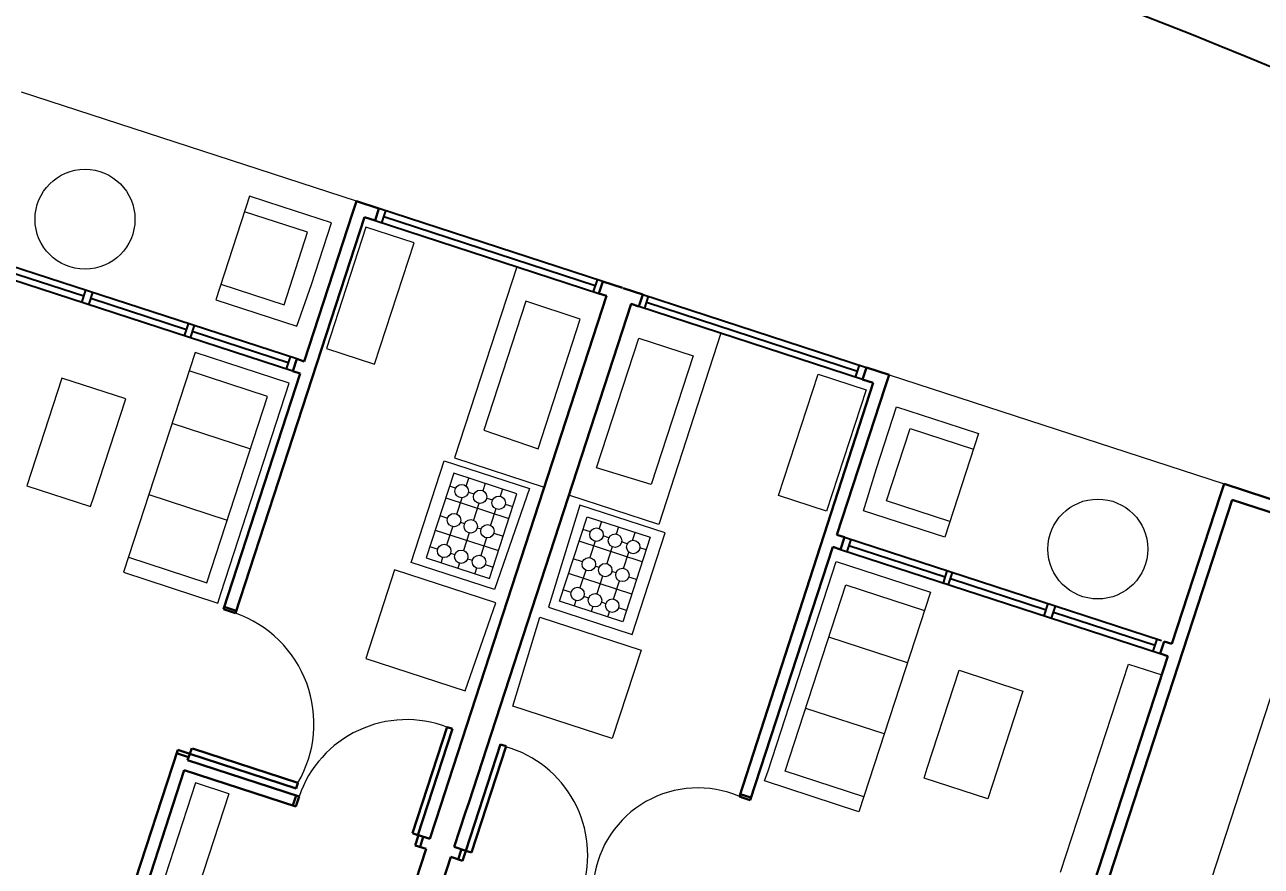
# Model space of a CAD drawing. Header units: metres. Extents: x 329311 to 330425, y 7396637 to 7397287.
# Drawn here: x 329828.18 to 329835.06, y 7397025.17 to 7397029.86 of the extents above; entities that cross this region are included whole.
import ezdxf

# ---------------------------------------------------------------- set-up
doc = ezdxf.new("R2010")
doc.units = ezdxf.units.M
doc.linetypes.add('CACHE2', pattern=[4.7625, 3.175, -1.5875])
doc.layers.get('0').update_dxf_attribs({"lineweight": 18})
for name, color, linetype, lineweight in [('AXES+POTEAUX', 6, 'CACHE2', 13), ('JANELAS', 5, 'Continuous', 25), ('layout', 253, 'Continuous', 13), ('LINHAFINA', 7, 'Continuous', 15), ('LINHAGROSSA', 7, 'Continuous', 30), ('PA6_TEXTO', 3, 'Continuous', 18)]:
    doc.layers.add(name, color=color, linetype=linetype, lineweight=lineweight)
doc.layers.add('VEGETAIS', color=3, linetype='Continuous')
doc.styles.add('200 Médio', font='arial.ttf', dxfattribs={"height": 0.75})
doc.styles.add('ARIAL', font='ARIAL', dxfattribs={"height": 0.2})
doc.dimstyles.new('AQ250', dxfattribs={"dimscale": 10, "dimtxt": 0.05, "dimasz": 0.03, "dimexe": 0.03, "dimexo": 0.025, "dimgap": 0.025, "dimtad": 1, "dimzin": 0, "dimdsep": 46, "dimtxsty": 'ARIAL', "dimblk": 'ARCHTICK', "dimcen": 0.09, "dimdle": 0.03, "dimclrt": 7, "dimadec": 0, "dimazin": 0, "dimtfac": 1, "dimtix": 1, "dimtmove": 2, "dimatfit": 3, "dimldrblk": 'OPEN90', "dimfxl": 1, "dimtvp": 1, "dimtolj": 1, "dimtzin": 0, "dimarcsym": 0})
pattern_1 = [(341.96263, (329827.33868, 7397103.38185), (0.0540704, 0.16604302), [0.127, -0.047625]), (71.96263, (329827.33868, 7397103.38185), (-0.16604302, 0.0540704), [0.127, -0.047625])]

# ---------------------------------------------------------------- blocks, each defined once
blk = doc.blocks.new('_ArchTick')
at = {"color": 0, "linetype": 'ByBlock', "const_width": 0.15}
blk.add_lwpolyline([(-0.5, -0.5), (0.5, 0.5)], dxfattribs=at)
blk = doc.blocks.new('*D14')
at = {"layer": 'Defpoints', "color": 0, "transparency": 16777216}
for p in [(329835.2333, 7397102.4533), (329808.0912, 7397027.1536), (329810.4416, 7397026.3875)]:
    blk.add_point(p, dxfattribs=at)
at = {"layer": 'PA6_TEXTO', "color": 0, "lineweight": -2, "transparency": 16777216}
for p, q in [((329832.9758, 7397103.5046), (329807.9982, 7397026.8683)), ((329834.9956, 7397102.5308), (329832.5977, 7397103.3123)), ((329810.2039, 7397026.465), (329807.806, 7397027.2465))]:
    blk.add_line(p, q, dxfattribs=at)
at = {"layer": 'PA6_TEXTO', "color": 0, "lineweight": -2, "transparency": 16777216, "xscale": 0.3, "yscale": 0.3, "zscale": 0.3}
for p, rotation in [((329832.8829, 7397103.2194), 71.94796434931555), ((329808.0912, 7397027.1536), 251.9479643493156)]:
    blk.add_blockref('_ArchTick', p, dxfattribs=dict(at, rotation=rotation))
at = {"layer": 'PA6_TEXTO', "color": 7, "transparency": 16777216, "insert": (329819.8853, 7397065.3826), "char_height": 0.75, "attachment_point": 5, "rotation": 71.94796, "style": '200 Médio'}
blk.add_mtext('\\A1;80.00', dxfattribs=at)
blk = doc.blocks.new('_Open90')
at = {"color": 0, "linetype": 'ByBlock', "lineweight": -2}
for p, q in [((-0.5, 0.5), (0, 0)), ((0, 0), (-1, 0)), ((0, 0), (-0.5, -0.5))]:
    blk.add_line(p, q, dxfattribs=at)
blk = doc.blocks.new('*D15')
at = {"layer": 'Defpoints', "color": 0, "transparency": 16777216}
for p in [(329810.4416, 7397026.3875), (329868.8226, 7397007.3763), (329868.3823, 7397006.0244)]:
    blk.add_point(p, dxfattribs=at)
at = {"layer": 'PA6_TEXTO', "color": 0, "lineweight": -2, "transparency": 16777216}
for p, q in [((329810.3642, 7397026.1498), (329809.9085, 7397024.7504)), ((329809.7161, 7397025.1286), (329868.6676, 7397005.9315)), ((329868.7452, 7397007.1386), (329868.2895, 7397005.7392))]:
    blk.add_line(p, q, dxfattribs=at)
at = {"layer": 'PA6_TEXTO', "color": 0, "lineweight": -2, "transparency": 16777216, "xscale": 0.3, "yscale": 0.3, "zscale": 0.3}
for p, rotation in [((329810.0014, 7397025.0357), 161.9626347684521), ((329868.3823, 7397006.0244), 341.9626347684521)]:
    blk.add_blockref('_ArchTick', p, dxfattribs=dict(at, rotation=rotation))
at = {"layer": 'PA6_TEXTO', "color": 7, "transparency": 16777216, "insert": (329839.3878, 7397016.1319), "char_height": 0.75, "attachment_point": 5, "rotation": 341.96263, "style": '200 Médio'}
blk.add_mtext('\\A1;61.40', dxfattribs=at)

msp = doc.modelspace()

# ---------------------------------------------------------------- hatches: boundary and pattern name
at = {"layer": 'AXES+POTEAUX'}
h = msp.add_hatch(dxfattribs=at)
h.set_pattern_fill('ANGLE', color=253, scale=0.025)
h.set_pattern_definition(pattern_1)
edge = h.paths.add_edge_path()
edge.add_line((329826.7385, 7397041.2079), (329842.2426, 7397036.1779))
edge.add_line((329846.8442, 7397037.6251), (329826.8826, 7397044.0928))
edge.add_line((329826.7385, 7397041.2079), (329826.8826, 7397044.0928))
edge.add_line((329844.8123, 7397035.297), (329860.3047, 7397030.2222))
edge.add_line((329859.606, 7397032.0674), (329846.4153, 7397036.308))
edge.add_line((329845.088, 7397036.1686), (329844.8123, 7397035.297))
edge.add_line((329842.5027, 7397037.0002), (329845.088, 7397036.1686))
edge.add_line((329846.4153, 7397036.308), (329846.8442, 7397037.6251))
edge.add_line((329862.8868, 7397029.3806), (329868.6707, 7397027.4942))
edge.add_line((329868.6707, 7397027.4942), (329868.1393, 7397025.8622))
edge.add_line((329868.1393, 7397025.8622), (329869.8371, 7397025.3093))
edge.add_line((329869.8371, 7397025.3093), (329870.2976, 7397026.7236))
edge.add_line((329870.4296, 7397026.6807), (329870.9966, 7397028.5012))
edge.add_line((329870.9966, 7397028.5012), (329869.4474, 7397029.0057))
edge.add_line((329869.3891, 7397028.8268), (329864.8797, 7397030.2953))
edge.add_line((329864.8797, 7397030.2953), (329865.243, 7397031.6298))
edge.add_line((329865.243, 7397031.6298), (329860.0176, 7397033.3314))
edge.add_line((329860.0176, 7397033.3314), (329859.606, 7397032.0674))
edge.add_line((329860.3047, 7397030.2222), (329860.5922, 7397031.1312))
edge.add_line((329860.5922, 7397031.1312), (329863.1775, 7397030.2996))
edge.add_line((329863.1775, 7397030.2996), (329862.8868, 7397029.3806))
edge.add_line((329842.2426, 7397036.1779), (329842.5027, 7397037.0002))
edge.add_line((329869.4474, 7397029.0057), (329869.3891, 7397028.8268))
h = msp.add_hatch(dxfattribs=at)
h.set_pattern_fill('ANGLE', color=253, scale=0.025)
h.set_pattern_definition(pattern_1)
edge = h.paths.add_edge_path()
edge.add_line((329819.1935, 7397028.939), (329822.1725, 7397038.0422))
edge.add_line((329820.2002, 7397038.2398), (329816.6358, 7397027.294))
edge.add_line((329820.2002, 7397038.2398), (329822.1725, 7397038.0422))
edge.add_line((329816.6358, 7397027.294), (329819.0805, 7397026.5098))
edge.add_line((329821.7047, 7397025.6285), (329840.3785, 7397019.5539))
edge.add_line((329819.3852, 7397027.2995), (329821.9742, 7397026.4804))
edge.add_line((329819.1387, 7397026.5209), (329819.3646, 7397027.2351))
edge.add_line((329821.9742, 7397026.4804), (329821.7121, 7397025.6518))
edge.add_line((329823.38, 7397027.5745), (329819.1935, 7397028.939))
edge.add_line((329822.9529, 7397026.2608), (329823.38, 7397027.5745))
edge.add_line((329837.125, 7397021.6588), (329822.9529, 7397026.2608))
edge.add_line((329837.5369, 7397022.9656), (329837.125, 7397021.6588))
edge.add_line((329846.004, 7397020.2084), (329837.5369, 7397022.9656))
edge.add_line((329840.3785, 7397019.5539), (329840.6662, 7397020.4632))
edge.add_line((329840.6662, 7397020.4632), (329843.2554, 7397019.644))
edge.add_line((329843.2554, 7397019.644), (329842.8615, 7397018.3987))
edge.add_line((329842.8615, 7397018.3987), (329859.1769, 7397013.0858))
edge.add_line((329845.5763, 7397018.8948), (329846.004, 7397020.2084))
edge.add_line((329859.5832, 7397014.3336), (329845.5763, 7397018.8948))
edge.add_line((329859.1769, 7397013.0858), (329859.5832, 7397014.3336))

# ---------------------------------------------------------------- linework, layer by layer
for centre, radius, start, end in [((329829.1351, 7397025.9653), 0.6516, 329.64324, 70.76253), ((329830.303, 7397025.354), 0.6341, 69.25127, 160.92988), ((329830.6829, 7397025.2336), 0.6277, 342.71047, 74.10193), ((329831.9232, 7397025.0246), 0.5836, 66.60691, 172.61084)]:
    msp.add_arc(centre, radius, start, end)
at = {"layer": 'JANELAS'}
for p, q in [((329831.3943, 7397028.427), (329830.1483, 7397028.8328)), ((329830.1654, 7397028.7535), (329830.1871, 7397028.8201)), ((329830.1266, 7397028.7661), (329831.3726, 7397028.3604)), ((329831.3523, 7397028.4039), (329830.1763, 7397028.7868)), ((329829.6912, 7397027.9959), (329827.9256, 7397028.5709)), ((329828.5051, 7397028.3448), (329827.9387, 7397028.5293)), ((329829.6692, 7397027.9284), (329827.8885, 7397028.5083)), ((329828.4941, 7397028.3111), (329828.516, 7397028.3786)), ((329831.3631, 7397028.4372), (329831.3414, 7397028.3706)), ((329828.5342, 7397028.298), (329828.5562, 7397028.3655)), ((329829.0778, 7397028.1583), (329828.5452, 7397028.3318)), ((329831.6164, 7397028.3547), (329832.8624, 7397027.949)), ((329831.6476, 7397028.3446), (329831.6259, 7397028.2779)), ((329831.6368, 7397028.3112), (329832.8128, 7397027.9283)), ((329832.8407, 7397027.8823), (329831.5947, 7397028.2881)), ((329829.0668, 7397028.1246), (329829.0888, 7397028.1921)), ((329829.12, 7397028.1819), (329829.098, 7397028.1144)), ((329829.6439, 7397027.974), (329829.109, 7397028.1482)), ((329829.6549, 7397028.0077), (329829.6329, 7397027.9403)), ((329832.8019, 7397027.895), (329832.8236, 7397027.9616)), ((329832.7391, 7397027.0034), (329834.5047, 7397026.4284)), ((329832.7171, 7397026.9359), (329834.4978, 7397026.356)), ((329832.7754, 7397026.9916), (329832.7534, 7397026.9241)), ((329832.7644, 7397026.9578), (329833.2993, 7397026.7836)), ((329833.3103, 7397026.8174), (329833.2883, 7397026.7499)), ((329833.3195, 7397026.7398), (329833.3415, 7397026.8072)), ((329833.3305, 7397026.7735), (329833.8631, 7397026.6)), ((329833.8521, 7397026.5663), (329833.8741, 7397026.6338)), ((329833.8923, 7397026.5532), (329833.9142, 7397026.6207)), ((329833.9032, 7397026.587), (329834.4696, 7397026.4025)), ((329834.4586, 7397026.3688), (329834.4806, 7397026.4363))]:
    msp.add_line(p, q, dxfattribs=at)
at = {"layer": 'layout'}
for p, q in [((329829.428, 7397028.9023), (329829.2402, 7397028.3256)), ((329829.6103, 7397028.8429), (329829.428, 7397028.9023)), ((329829.7513, 7397028.7011), (329829.3997, 7397028.8156)), ((329829.8837, 7397028.7539), (329829.6103, 7397028.8429)), ((329829.7722, 7397028.4113), (329829.8837, 7397028.7539)), ((329830.0761, 7397028.7301), (329829.8561, 7397028.0547)), ((329830.3437, 7397028.643), (329830.0761, 7397028.7301)), ((329829.62, 7397028.2979), (329829.7513, 7397028.7011)), ((329830.1238, 7397027.9675), (329830.3437, 7397028.643)), ((329830.9151, 7397028.5094), (329830.5686, 7397027.4454)), ((329830.9151, 7397028.5094), (329831.4154, 7397028.3465)), ((329829.2684, 7397028.4123), (329829.62, 7397028.2979)), ((329829.6916, 7397028.1786), (329829.7722, 7397028.4113)), ((329829.2402, 7397028.3256), (329829.6916, 7397028.1786)), ((329830.9662, 7397028.3167), (329830.7328, 7397027.5999)), ((329831.2694, 7397028.218), (329830.9662, 7397028.3167)), ((329832.0523, 7397028.1391), (329831.5519, 7397028.302)), ((329831.0344, 7397027.4962), (329831.2694, 7397028.218)), ((329831.3592, 7397027.3904), (329831.5942, 7397028.1122)), ((329831.5942, 7397028.1122), (329831.8975, 7397028.0135)), ((329832.0523, 7397028.1391), (329831.7058, 7397027.0751)), ((329829.8561, 7397028.0547), (329830.1238, 7397027.9675)), ((329829.1246, 7397028.0315), (329828.7264, 7397026.8086)), ((329829.649, 7397027.8607), (329829.1246, 7397028.0315)), ((329831.8975, 7397028.0135), (329831.664, 7397027.2967)), ((329829.5278, 7397027.7867), (329829.0912, 7397027.9289)), ((329832.3727, 7397027.2352), (329832.5927, 7397027.9106)), ((329832.5927, 7397027.9106), (329832.8604, 7397027.8234)), ((329828.3836, 7397027.8894), (329828.1882, 7397027.2894)), ((329828.7386, 7397027.7738), (329828.3836, 7397027.8894)), ((329829.2695, 7397026.6953), (329829.649, 7397027.8607)), ((329828.561, 7397027.2283), (329828.7386, 7397027.7738)), ((329829.1901, 7397026.7496), (329829.5278, 7397027.7867)), ((329831.2376, 7397027.8003), (329831.0988, 7397027.3742)), ((329832.8604, 7397027.8234), (329832.6404, 7397027.148)), ((329831.3741, 7397027.7559), (329831.2353, 7397027.3298)), ((329832.9183, 7397027.3868), (329833.0298, 7397027.7294)), ((329833.0298, 7397027.7294), (329833.3032, 7397027.6403)), ((329828.9964, 7397027.6378), (329829.433, 7397027.4956)), ((329833.3032, 7397027.6403), (329833.4855, 7397027.5809)), ((329830.7328, 7397027.5999), (329831.0344, 7397027.4962)), ((329832.9744, 7397027.2055), (329833.1057, 7397027.6087)), ((329833.1057, 7397027.6087), (329833.4573, 7397027.4942)), ((329833.4855, 7397027.5809), (329833.2978, 7397027.0043)), ((329830.328, 7397026.8632), (329830.512, 7397027.4284)), ((329830.512, 7397027.4284), (329830.9864, 7397027.2739)), ((329830.5686, 7397027.4454), (329831.0689, 7397027.2825)), ((329830.5644, 7397027.3597), (329830.4112, 7397026.8892)), ((329830.9164, 7397027.245), (329830.5644, 7397027.3597)), ((329831.664, 7397027.2967), (329831.3592, 7397027.3904)), ((329832.8464, 7397027.1513), (329832.9183, 7397027.3868)), ((329828.1882, 7397027.2894), (329828.5432, 7397027.1738)), ((329830.5413, 7397027.2888), (329830.576, 7397027.2775)), ((329830.6335, 7397027.2881), (329830.648, 7397027.3325)), ((329830.7404, 7397027.3024), (329830.7275, 7397027.2626)), ((329828.5432, 7397027.1738), (329828.561, 7397027.2283)), ((329828.8673, 7397027.2413), (329829.3039, 7397027.0991)), ((329830.5199, 7397027.2231), (329830.8719, 7397027.1084)), ((329830.5827, 7397027.1322), (329830.6123, 7397027.2229)), ((329830.6459, 7397027.2548), (329830.6779, 7397027.2444)), ((329830.7483, 7397027.2214), (329830.781, 7397027.2108)), ((329830.7632, 7397026.7745), (329830.9164, 7397027.245)), ((329830.9864, 7397027.2739), (329830.7924, 7397026.712)), ((329830.8354, 7397027.2714), (329830.8224, 7397027.2317)), ((329831.7058, 7397027.0751), (329831.2054, 7397027.238)), ((329832.6404, 7397027.148), (329832.3727, 7397027.2352)), ((329830.7045, 7397027.1922), (329830.674, 7397027.0983)), ((329830.7995, 7397027.1613), (329830.7698, 7397027.07)), ((329830.8514, 7397027.1879), (329830.8933, 7397027.1742)), ((329831.2671, 7397027.1825), (329831.093, 7397026.6141)), ((329831.7415, 7397027.0281), (329831.2671, 7397027.1825)), ((329833.2978, 7397027.0043), (329832.8464, 7397027.1513)), ((329833.326, 7397027.091), (329832.9744, 7397027.2055)), ((329830.4878, 7397027.1244), (329830.5309, 7397027.1104)), ((329830.6018, 7397027.0873), (329830.6253, 7397027.0796)), ((329831.1534, 7397026.6474), (329831.3067, 7397027.118)), ((329831.3067, 7397027.118), (329831.6587, 7397027.0033)), ((329831.3877, 7397027.0916), (329831.3748, 7397027.0519)), ((329830.4614, 7397027.0435), (329830.8134, 7397026.9288)), ((329830.527, 7397026.961), (329830.5599, 7397027.062)), ((329830.651, 7397027.0277), (329830.6192, 7397026.9301)), ((329830.6958, 7397027.0567), (329830.7173, 7397027.0497)), ((329830.7882, 7397027.0266), (329830.8398, 7397027.0098)), ((329831.3255, 7397027.0335), (329831.2836, 7397027.0471)), ((329831.4286, 7397026.9999), (329831.3959, 7397027.0105)), ((329831.4827, 7397027.0606), (329831.4697, 7397027.0209)), ((329831.6587, 7397027.0033), (329831.5055, 7397026.5328)), ((329831.5574, 7397026.4629), (329831.7415, 7397027.0281)), ((329831.5607, 7397026.9862), (329831.5751, 7397027.0305)), ((329835.414, 7397027.0443), (329834.7036, 7397024.8628)), ((329830.4318, 7397026.9524), (329830.4759, 7397026.938)), ((329830.747, 7397027.0001), (329830.7151, 7397026.9021)), ((329831.6142, 7397026.8667), (329831.2622, 7397026.9814)), ((329831.3518, 7397026.9814), (329831.3221, 7397026.8901)), ((329831.4468, 7397026.9505), (329831.4162, 7397026.8566)), ((329831.531, 7397026.9665), (329831.4991, 7397026.977)), ((329831.6356, 7397026.9325), (329831.6009, 7397026.9438)), ((329828.7535, 7397026.8917), (329829.1901, 7397026.7496)), ((329830.7924, 7397026.712), (329830.328, 7397026.8632)), ((329830.4112, 7397026.8892), (329830.7632, 7397026.7745)), ((329830.4947, 7397026.8619), (329830.5041, 7397026.8905)), ((329830.5468, 7397026.9149), (329830.5711, 7397026.907)), ((329830.642, 7397026.884), (329830.6693, 7397026.875)), ((329831.2817, 7397026.8659), (329831.2301, 7397026.8827)), ((329831.5099, 7397026.8303), (329831.5394, 7397026.921)), ((329832.3141, 7397025.7039), (329832.6936, 7397026.8693)), ((329832.6936, 7397026.8693), (329833.218, 7397026.6985)), ((329828.7264, 7397026.8086), (329829.252, 7397026.6374)), ((329830.2358, 7397026.8222), (329830.0753, 7397026.3294)), ((329830.7992, 7397026.6388), (329830.2358, 7397026.8222)), ((329830.5961, 7397026.8592), (329830.5872, 7397026.8318)), ((329830.692, 7397026.8313), (329830.6821, 7397026.8009)), ((329830.74, 7397026.852), (329830.7838, 7397026.8378)), ((329831.5557, 7397026.6871), (329831.2037, 7397026.8018)), ((329831.2994, 7397026.8203), (329831.2674, 7397026.7222)), ((329831.3741, 7397026.8358), (329831.3525, 7397026.8428)), ((329831.4681, 7397026.8052), (329831.4445, 7397026.8129)), ((329831.3932, 7397026.786), (329831.3614, 7397026.6884)), ((329831.4541, 7397026.6591), (329831.487, 7397026.7601)), ((329831.5821, 7397026.7681), (329831.539, 7397026.7821)), ((329832.4102, 7397025.701), (329832.7479, 7397026.7381)), ((329832.7479, 7397026.7381), (329833.1846, 7397026.5959)), ((329829.252, 7397026.6374), (329829.2695, 7397026.6953)), ((329831.2178, 7397026.6964), (329831.174, 7397026.7107)), ((329831.3159, 7397026.6645), (329831.2885, 7397026.6734)), ((329833.218, 7397026.6985), (329832.8197, 7397025.4756)), ((329830.6292, 7397026.1491), (329830.7992, 7397026.6388)), ((329831.093, 7397026.6141), (329831.5574, 7397026.4629)), ((329831.5055, 7397026.5328), (329831.1534, 7397026.6474)), ((329831.2444, 7397026.6514), (329831.2345, 7397026.6211)), ((329831.3384, 7397026.6175), (329831.3295, 7397026.5901)), ((329831.411, 7397026.6335), (329831.3868, 7397026.6414)), ((329831.4219, 7397026.56), (329831.4312, 7397026.5886)), ((329831.5261, 7397026.5961), (329831.4819, 7397026.6104)), ((329830.8935, 7397026.063), (329831.0444, 7397026.5589)), ((329831.0444, 7397026.5589), (329831.6078, 7397026.3755)), ((329833.0898, 7397026.3048), (329832.6531, 7397026.447)), ((329830.0753, 7397026.3294), (329830.6292, 7397026.1491)), ((329831.6078, 7397026.3755), (329831.4473, 7397025.8826)), ((329833.2006, 7397025.7175), (329833.3782, 7397026.263)), ((329833.3782, 7397026.263), (329833.7332, 7397026.1474)), ((329833.943, 7397025.1387), (329834.3203, 7397026.2973)), ((329834.3203, 7397026.2973), (329834.5061, 7397026.2368)), ((329833.7332, 7397026.1474), (329833.5378, 7397025.5473)), ((329831.4473, 7397025.8826), (329830.8935, 7397026.063)), ((329832.9606, 7397025.9083), (329832.524, 7397026.0505)), ((329832.2942, 7397025.6467), (329832.3141, 7397025.7039)), ((329832.8468, 7397025.5588), (329832.4102, 7397025.701)), ((329833.1828, 7397025.6629), (329833.2006, 7397025.7175)), ((329829.1272, 7397025.6359), (329828.9584, 7397025.1176)), ((329829.3125, 7397025.5756), (329829.1272, 7397025.6359)), ((329832.8197, 7397025.4756), (329832.2942, 7397025.6467)), ((329833.5378, 7397025.5473), (329833.1828, 7397025.6629)), ((329829.3125, 7397025.5756), (329829.1437, 7397025.0573))]:
    msp.add_line(p, q, dxfattribs=at)
for centre, radius in [((329828.5123, 7397028.7736), 0.2781), ((329830.609, 7397027.2601), 0.0373), ((329830.7118, 7397027.2288), 0.0373), ((329830.8149, 7397027.1952), 0.0373), ((329834.1499, 7397026.9378), 0.2781), ((329830.5663, 7397027.0987), 0.0373), ((329830.6592, 7397027.0641), 0.0373), ((329830.7524, 7397027.037), 0.0373), ((329831.3594, 7397027.0179), 0.0373), ((329831.4625, 7397026.9843), 0.0373), ((329830.5115, 7397026.9271), 0.0373), ((329830.6064, 7397026.8951), 0.0373), ((329831.564, 7397026.9491), 0.0373), ((329830.7055, 7397026.8661), 0.0373), ((329831.3167, 7397026.8532), 0.0373), ((329831.408, 7397026.8203), 0.0373), ((329831.5035, 7397026.7935), 0.0373), ((329831.254, 7397026.6875), 0.0373), ((329831.3512, 7397026.6525), 0.0373), ((329831.4467, 7397026.6225), 0.0373)]:
    msp.add_circle(centre, radius, dxfattribs=at)
at = {"layer": 'LINHAFINA'}
for p, q in [((329830.0228, 7397028.8737), (329828.1581, 7397029.4809)), ((329832.9879, 7397027.9081), (329834.8526, 7397027.3009))]:
    msp.add_line(p, q, dxfattribs=at)
at = {"layer": 'LINHAGROSSA'}
for p, q in [((329830.0011, 7397028.807), (329830.0228, 7397028.8737)), ((329830.1483, 7397028.8328), (329830.0228, 7397028.8737)), ((329829.7326, 7397027.9824), (329830.0011, 7397028.807)), ((329830.1266, 7397028.7661), (329830.1483, 7397028.8328)), ((329829.3498, 7397026.5806), (329830.0677, 7397028.7853)), ((329830.1266, 7397028.7661), (329830.0677, 7397028.7853)), ((329831.3726, 7397028.3604), (329831.3943, 7397028.427)), ((329831.5037, 7397028.3914), (329831.3943, 7397028.427)), ((329831.507, 7397028.3903), (329831.6164, 7397028.3547)), ((329831.4154, 7397028.3465), (329830.5114, 7397025.5703)), ((329831.4154, 7397028.3465), (329831.3726, 7397028.3604)), ((329831.5947, 7397028.2881), (329831.6164, 7397028.3547)), ((329831.5519, 7397028.302), (329830.6479, 7397025.5258)), ((329831.5519, 7397028.302), (329831.5947, 7397028.2881)), ((329829.6912, 7397027.9959), (329829.6692, 7397027.9284)), ((329829.6912, 7397027.9959), (329829.7326, 7397027.9824)), ((329829.2831, 7397026.6023), (329829.7106, 7397027.915)), ((329829.6692, 7397027.9284), (329829.7106, 7397027.915)), ((329832.8407, 7397027.8823), (329832.8624, 7397027.949)), ((329832.8624, 7397027.949), (329832.9879, 7397027.9081)), ((329832.9662, 7397027.8414), (329832.9879, 7397027.9081)), ((329832.155, 7397025.5602), (329832.8996, 7397027.8632)), ((329832.6977, 7397027.0169), (329832.9662, 7397027.8414)), ((329832.8407, 7397027.8823), (329832.8996, 7397027.8632)), ((329834.8309, 7397027.2342), (329834.8526, 7397027.3009)), ((329834.8526, 7397027.3009), (329835.2093, 7397027.1847)), ((329834.8975, 7397027.2125), (329834.1871, 7397025.031)), ((329834.8309, 7397027.2342), (329834.5624, 7397026.4096)), ((329834.8975, 7397027.2125), (329835.2543, 7397027.0964)), ((329832.7391, 7397027.0034), (329832.6977, 7397027.0169)), ((329832.7391, 7397027.0034), (329832.7171, 7397026.9359)), ((329832.2141, 7397025.5396), (329832.6757, 7397026.9494)), ((329832.7171, 7397026.9359), (329832.6757, 7397026.9494)), ((329829.3165, 7397026.5914), (329829.2831, 7397026.6023)), ((329829.3542, 7397026.5941), (329829.2875, 7397026.6158)), ((329829.3165, 7397026.5914), (329829.3165, 7397026.5914)), ((329829.3165, 7397026.5914), (329829.3498, 7397026.5806)), ((329834.5198, 7397026.4235), (329834.4978, 7397026.356)), ((329834.5624, 7397026.4096), (329834.5198, 7397026.4235)), ((329834.5404, 7397026.3422), (329834.0988, 7397024.9861)), ((329834.5404, 7397026.3422), (329834.4978, 7397026.356)), ((329830.3351, 7397025.3555), (329830.528, 7397025.9479)), ((329830.5564, 7397025.9315), (329830.3656, 7397025.3456)), ((329830.5277, 7397025.9469), (329830.5582, 7397025.937)), ((329830.5582, 7397025.937), (329830.5564, 7397025.9315)), ((329830.6327, 7397025.2586), (329830.8256, 7397025.851)), ((329830.854, 7397025.8346), (329830.6632, 7397025.2487)), ((329830.8252, 7397025.85), (329830.8558, 7397025.8401)), ((329830.8558, 7397025.8401), (329830.854, 7397025.8346)), ((329829.0284, 7397025.8201), (329828.5977, 7397024.4975)), ((329829.0888, 7397025.7791), (329829.0222, 7397025.8008)), ((329829.0951, 7397025.7984), (329829.0284, 7397025.8201)), ((329829.0951, 7397025.7984), (329829.0836, 7397025.7631)), ((329829.7037, 7397025.5611), (329829.0836, 7397025.7631)), ((329829.0951, 7397025.7984), (329829.6874, 7397025.6055)), ((329829.106, 7397025.8286), (329829.0961, 7397025.798)), ((329829.6974, 7397025.636), (329829.1114, 7397025.8268)), ((329829.0651, 7397025.7064), (329828.6644, 7397024.4758)), ((329829.0651, 7397025.7064), (329829.6853, 7397025.5045)), ((329829.6874, 7397025.6055), (329829.6974, 7397025.636)), ((329832.2149, 7397025.6476), (329832.2149, 7397025.6476)), ((329829.6696, 7397025.5096), (329829.6881, 7397025.5662)), ((329829.7037, 7397025.5611), (329829.6853, 7397025.5045)), ((329829.6945, 7397025.5328), (329829.7037, 7397025.5611)), ((329830.5114, 7397025.5703), (329830.4943, 7397025.5178)), ((329832.1817, 7397025.5515), (329832.155, 7397025.5602)), ((329832.1593, 7397025.5738), (329832.2194, 7397025.5542)), ((329830.4943, 7397025.5178), (329830.4312, 7397025.3242)), ((329830.6479, 7397025.5258), (329830.6308, 7397025.4734)), ((329832.1817, 7397025.5515), (329832.215, 7397025.5407)), ((329830.6308, 7397025.4734), (329830.5677, 7397025.2798)), ((329830.3351, 7397025.3555), (329830.3656, 7397025.3456)), ((329830.3509, 7397025.2877), (329830.3693, 7397025.3444)), ((329830.3509, 7397025.2877), (329830.4112, 7397025.2681)), ((329830.4312, 7397025.3242), (329830.3693, 7397025.3444)), ((329830.3771, 7397025.2792), (329830.3955, 7397025.3359)), ((329830.5677, 7397025.2798), (329830.6327, 7397025.2586)), ((329830.4112, 7397025.2681), (329830.0105, 7397024.0374)), ((329830.5477, 7397025.2236), (329830.147, 7397023.993)), ((329830.5477, 7397025.2236), (329830.6142, 7397025.202)), ((329830.6076, 7397025.2668), (329830.5892, 7397025.2101)), ((329830.6142, 7397025.202), (329830.6327, 7397025.2586)), ((329830.6327, 7397025.2586), (329830.6632, 7397025.2487))]:
    msp.add_line(p, q, dxfattribs=at)
at = {"layer": 'VEGETAIS'}
msp.add_spline([(329828.8188, 7397031.5605), (329833.5806, 7397033.4183), (329836.9969, 7397030.7393), (329841.1439, 7397032.6398), (329843.7485, 7397026.6144), (329837.6481, 7397028.4379), (329828.8188, 7397031.5605)], degree=3, dxfattribs=at)

# ---------------------------------------------------------------- dimensions: what is measured, and where the dimension line sits
at = {"layer": 'PA6_TEXTO'}
for p1, p2, distance, picture, middle in [((329835.2333, 7397102.4533), (329810.4416, 7397026.3875), -2.4721, '*D14', (329819.8853, 7397065.3826)), ((329810.4416, 7397026.3875), (329868.8226, 7397007.3763), -1.4217, '*D15', (329839.3878, 7397016.1319))]:
    dim = msp.add_aligned_dim(p1=p1, p2=p2, distance=distance, dimstyle='AQ250', override={"dimtxsty": '200 Médio'}, dxfattribs=at)
    dim.commit()
    dim.dimension.update_dxf_attribs({"geometry": picture, "text_midpoint": middle})

doc.saveas('drawing.dxf')
